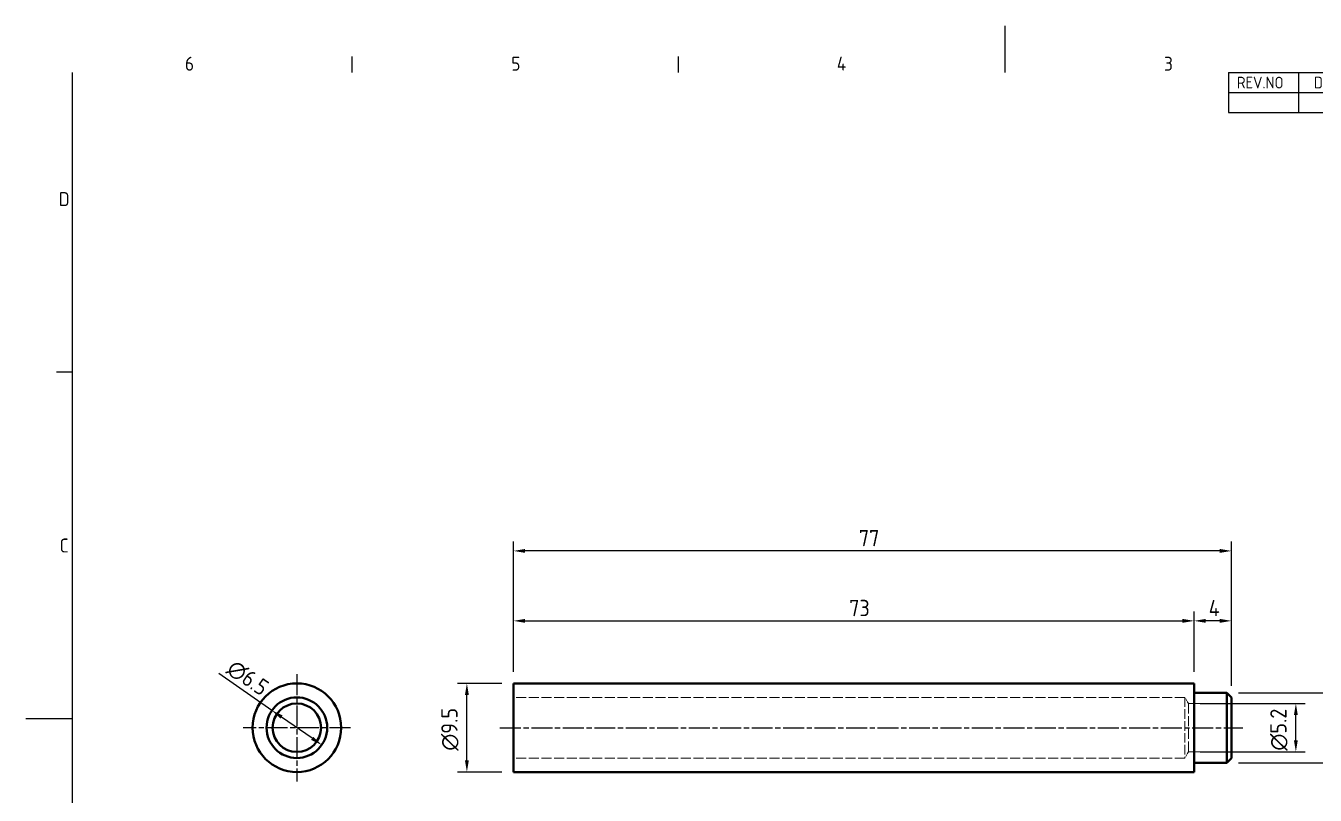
# Model space of a CAD drawing. Header units: millimetres. Extents: x 0 to 210, y 0 to 149.
# Drawn here: x 0 to 138.3, y 66 to 148.5 of the extents above; entities that cross this region are included whole.
import ezdxf

# ---------------------------------------------------------------- set-up
doc = ezdxf.new("R2010")
doc.units = ezdxf.units.MM
doc.header["$LTSCALE"] = 0.5
doc.linetypes.add('CHAIN', pattern=[0.35429999999999995, 0.2362, -0.0295, 0.0591, -0.0295])
doc.linetypes.add('DASHED', pattern=[0.2067, 0.1654, -0.0413])
doc.layers.get('0').update_dxf_attribs({"color": 3, "lineweight": 25})
for name, color, linetype, lineweight in [('가려진 것(ISO)', 2, 'DASHED', 18), ('가시적인 것(ISO)', 3, 'Continuous', 40), ('경계(ISO)', 7, 'Continuous', 25), ('기호(ISO)', 5, 'Continuous', 25), ('중심 표식(ISO)', 1, 'Continuous', 25), ('중심선(ISO)', 1, 'Continuous', 25), ('치수(ISO)', 2, 'Continuous', 25)]:
    doc.layers.add(name, color=color, linetype=linetype, lineweight=lineweight)
doc.styles.add('ISO ProportionalPSTEK', font='isocp.shx')
doc.styles.add('문자 텍스트_PSTEK_POSCO', font='isocp.shx')
doc.styles.add('치수 텍스트_PSTEK_POSCO', font='isocp.shx')
doc.dimstyles.new('치수_PSTEK_POSCO', dxfattribs={"dimscale": 0.5, "dimtxt": 3.5, "dimasz": 2.5, "dimexe": 2, "dimexo": 2.5, "dimgap": 1, "dimtad": 1, "dimrnd": 1e-08, "dimdsep": 46, "dimtxsty": '치수 텍스트_PSTEK_POSCO', "dimcen": 0.09, "dimdle": 10, "dimclrd": 7, "dimclre": 7, "dimclrt": 2, "dimadec": 1, "dimazin": 2, "dimtfac": 1, "dimtmove": 0, "dimatfit": 3, "dimfxl": 0, "dimtolj": 1, "dimlwd": -1, "dimlwe": -1, "dimarcsym": 0})

# ---------------------------------------------------------------- blocks, each defined once
blk = doc.blocks.new('경계 Default Border')
at = {"layer": '경계(ISO)'}
for p, q in [((70, 287.0000076293945), (70, 290.4000091552734)), ((140, 287.0000076293945), (140, 290.4000091552734)), ((10, 222.7499961853027), (6.599999666213989, 222.7499961853027))]:
    blk.add_line(p, q, dxfattribs=at)
at = {"layer": '경계(ISO)', "flags": 128}
for points in [[(210, 297.0000076293945), (210, 287.0000076293945)], [(10, 10), (10, 287.0000076293945)], [(0, 148.5000038146973), (10, 148.5000038146973)]]:
    blk.add_lwpolyline(points, dxfattribs=at)
at = {"layer": '경계(ISO)', "color": 2, "char_height": 3.00000011920929, "attachment_point": 7, "style": '문자 텍스트_PSTEK_POSCO'}
for s, insert in [('6', (34.14453946055966, 287.3713945155963)), ('5', (104.1445394605597, 287.3713945155963)), ('4', (173.9734701308116, 287.4)), ('3', (244.1685395229535, 287.3713945155963)), ('D', (7.078270083685684, 258.3463944559917)), ('C', (7.244539400955009, 184.0963944559917))]:
    blk.add_mtext(s, dxfattribs=dict(at, insert=insert))
blk = doc.blocks.new('리비전 내역')
at = {"layer": '기호(ISO)'}
for p, q in [((258, 287.0000076293945), (410, 287.0000076293945)), ((258, 287.0000076293945), (258, 282.7200076293945)), ((273, 287.0000076293945), (273, 282.7200076293945)), ((288, 287.0000076293945), (288, 282.7200076293945)), ((365, 287.0000076293945), (365, 282.7200076293945)), ((380, 287.0000076293945), (380, 282.7200076293945)), ((395, 287.0000076293945), (395, 282.7200076293945)), ((410, 287.0000076293945), (410, 282.7200076293945)), ((258, 282.7200076293945), (410, 282.7200076293945)), ((258, 282.7200076293945), (258, 278.4400076293945)), ((273, 282.7200076293945), (273, 278.4400076293945)), ((288, 282.7200076293945), (288, 278.4400076293945)), ((365, 282.7200076293945), (365, 278.4400076293945)), ((380, 282.7200076293945), (380, 278.4400076293945)), ((395, 282.7200076293945), (395, 278.4400076293945)), ((410, 282.7200076293945), (410, 278.4400076293945)), ((258, 278.4400076293945), (410, 278.4400076293945))]:
    blk.add_line(p, q, dxfattribs=at)
at = {"layer": '기호(ISO)', "color": 2, "char_height": 2.5, "attachment_point": 7, "style": 'ISO ProportionalPSTEK'}
for s, insert in [('REV.NO', (259.7871163682308, 283.5831900503393)), ('DATE', (276.3142317728366, 283.5831900503393)), ('DESCRIPTION OF REVISION', (305.5070204333629, 283.5831900503393)), ('DRA.BY', (366.4757339553204, 283.5831900503393)), ('CH.BY', (382.8642915086117, 283.5831900503393)), ('APP.BY', (396.4777339604404, 283.5831900503393))]:
    blk.add_mtext(s, dxfattribs=dict(at, insert=insert))
blk = doc.blocks.new('*D23')
at = {"layer": 'Defpoints', "color": 0}
for p in [(52.30818649138118, 92.21993588860174), (52.30818649138118, 78.0243129408266), (129.3081864913812, 76.52431294082662)]:
    blk.add_point(p, dxfattribs=at)
at = {"layer": '치수(ISO)', "color": 7}
for p, q in [((52.30818649138118, 79.2743129408266), (52.30818649138118, 93.21993588860174)), ((129.3081864913812, 77.77431294082662), (129.3081864913812, 93.21993588860174)), ((128.0581864913812, 92.21993588860174), (53.55818649138118, 92.21993588860174))]:
    blk.add_line(p, q, dxfattribs=at)
for points in [[(53.55818649138118, 92.42826922193507), (53.55818649138118, 92.01160255526841), (52.30818649138118, 92.21993588860174)], [(128.0581864913812, 92.42826922193507), (128.0581864913812, 92.01160255526841), (129.3081864913812, 92.21993588860174)]]:
    blk.add_solid(points, dxfattribs=at)
at = {"layer": '치수(ISO)', "color": 2, "insert": (89.34568649138117, 93.59493588860174), "char_height": 1.75, "attachment_point": 4, "style": '치수 텍스트_PSTEK_POSCO'}
blk.add_mtext('\\A1;77', dxfattribs=at)
blk = doc.blocks.new('*D24')
at = {"layer": 'Defpoints', "color": 0}
for p in [(125.3081864913812, 84.72322524719793), (52.30818649138118, 78.0243129408266), (125.3081864913812, 78.0243129408266)]:
    blk.add_point(p, dxfattribs=at)
at = {"layer": '치수(ISO)', "color": 7}
for p, q in [((52.30818649138118, 79.2743129408266), (52.30818649138118, 85.72322524719793)), ((53.55818649138118, 84.72322524719793), (124.0581864913812, 84.72322524719793)), ((125.3081864913812, 79.2743129408266), (125.3081864913812, 85.72322524719793))]:
    blk.add_line(p, q, dxfattribs=at)
for points in [[(53.55818649138118, 84.93155858053126), (53.55818649138118, 84.5148919138646), (52.30818649138118, 84.72322524719793)], [(124.0581864913812, 84.93155858053126), (124.0581864913812, 84.5148919138646), (125.3081864913812, 84.72322524719793)]]:
    blk.add_solid(points, dxfattribs=at)
at = {"layer": '치수(ISO)', "color": 2, "insert": (88.30944280467354, 86.09822524719793), "char_height": 1.75, "attachment_point": 4, "style": '치수 텍스트_PSTEK_POSCO'}
blk.add_mtext('\\A1;73', dxfattribs=at)
blk = doc.blocks.new('*D25')
at = {"layer": 'Defpoints', "color": 0}
for p in [(128.8081864913812, 77.0243129408266), (128.8081864913812, 69.5243129408266), (142.9096857841111, 69.5243129408266)]:
    blk.add_point(p, dxfattribs=at)
at = {"layer": '치수(ISO)', "color": 7}
for p, q in [((130.0581864913812, 77.0243129408266), (143.9096857841111, 77.0243129408266)), ((142.9096857841111, 75.7743129408266), (142.9096857841111, 70.7743129408266)), ((130.0581864913812, 69.5243129408266), (143.9096857841111, 69.5243129408266))]:
    blk.add_line(p, q, dxfattribs=at)
for points in [[(142.7013524507778, 75.7743129408266), (143.1180191174445, 75.7743129408266), (142.9096857841111, 77.0243129408266)], [(142.7013524507778, 70.7743129408266), (143.1180191174445, 70.7743129408266), (142.9096857841111, 69.5243129408266)]]:
    blk.add_solid(points, dxfattribs=at)
at = {"layer": '치수(ISO)', "color": 2, "insert": (141.0931615075576, 70.81259627173884), "char_height": 1.75, "attachment_point": 4, "rotation": 90, "style": '치수 텍스트_PSTEK_POSCO'}
blk.add_mtext('\\A1;\\fAIGDT|b0|i0;\\H1.7500;\\ln\\fisocp|b0|i0;\\H1.7500;7.5', dxfattribs=at)
blk = doc.blocks.new('*D26')
at = {"layer": 'Defpoints', "color": 0}
for p in [(125.3081864913812, 84.72322524719793), (125.3081864913812, 78.0243129408266), (129.3081864913812, 76.52431294082662)]:
    blk.add_point(p, dxfattribs=at)
at = {"layer": '치수(ISO)', "color": 7}
for p, q in [((125.3081864913812, 79.2743129408266), (125.3081864913812, 85.72322524719793)), ((128.0581864913812, 84.72322524719793), (126.5581864913812, 84.72322524719793)), ((129.3081864913812, 77.77431294082662), (129.3081864913812, 85.72322524719793))]:
    blk.add_line(p, q, dxfattribs=at)
for points in [[(126.5581864913812, 84.93155858053126), (126.5581864913812, 84.5148919138646), (125.3081864913812, 84.72322524719793)], [(128.0581864913812, 84.93155858053126), (128.0581864913812, 84.5148919138646), (129.3081864913812, 84.72322524719793)]]:
    blk.add_solid(points, dxfattribs=at)
at = {"layer": '치수(ISO)', "color": 2, "insert": (126.8706864913812, 86.09822524719793), "char_height": 1.75, "attachment_point": 4, "style": '치수 텍스트_PSTEK_POSCO'}
blk.add_mtext('\\A1;4', dxfattribs=at)
blk = doc.blocks.new('*D28')
at = {"layer": 'Defpoints', "color": 0}
for p in [(124.6987458937491, 75.87431294082661), (136.2189704225586, 75.87431294082661), (124.6987458937491, 70.67431294082661)]:
    blk.add_point(p, dxfattribs=at)
at = {"layer": '치수(ISO)', "color": 7}
for p, q in [((125.9487458937491, 75.87431294082661), (137.2189704225586, 75.87431294082661)), ((136.2189704225586, 71.92431294082661), (136.2189704225586, 74.62431294082661)), ((125.9487458937491, 70.67431294082661), (137.2189704225586, 70.67431294082661))]:
    blk.add_line(p, q, dxfattribs=at)
for points in [[(136.0106370892252, 74.62431294082661), (136.4273037558919, 74.62431294082661), (136.2189704225586, 75.87431294082661)], [(136.0106370892252, 71.92431294082661), (136.4273037558919, 71.92431294082661), (136.2189704225586, 70.67431294082661)]]:
    blk.add_solid(points, dxfattribs=at)
at = {"layer": '치수(ISO)', "color": 2, "insert": (134.402446146005, 70.81919009224684), "char_height": 1.75, "attachment_point": 4, "rotation": 90, "style": '치수 텍스트_PSTEK_POSCO'}
blk.add_mtext('\\A1;\\fAIGDT|b0|i0;\\H1.7500;\\ln\\fisocp|b0|i0;\\H1.7500;5.2', dxfattribs=at)
blk = doc.blocks.new('*D29')
at = {"layer": 'Defpoints', "color": 0}
for p in [(26.40251669125981, 75.12546329076129), (31.74507876649556, 71.42316259089199)]:
    blk.add_point(p, dxfattribs=at)
at = {"layer": '치수(ISO)', "color": 7}
for p, q in [((26.40251669125981, 75.12546329076129), (20.69502948108868, 79.0806506325535)), ((30.71766298279638, 72.13514349471302), (27.42993247495899, 74.41348238694026))]:
    blk.add_line(p, q, dxfattribs=at)
for points in [[(27.54859595892916, 74.58471835089013), (27.31126899098883, 74.2422464229904), (26.40251669125981, 75.12546329076129)], [(30.83632646676654, 72.30637945866287), (30.59899949882621, 71.96390753076315), (31.74507876649556, 71.42316259089199)]]:
    blk.add_solid(points, dxfattribs=at)
at = {"layer": '치수(ISO)', "color": 2, "insert": (21.88917478877148, 79.9260156330942), "char_height": 1.75, "attachment_point": 4, "rotation": 325.27872769486163, "style": '치수 텍스트_PSTEK_POSCO'}
blk.add_mtext('\\A1;∅6.5', dxfattribs=at)
blk = doc.blocks.new('*D30')
at = {"layer": 'Defpoints', "color": 0}
for p in [(47.30818649138119, 78.0243129408266), (52.30818649138118, 78.0243129408266), (52.30818649138118, 68.52431294082662)]:
    blk.add_point(p, dxfattribs=at)
at = {"layer": '치수(ISO)', "color": 7}
for p, q in [((51.05818649138118, 78.0243129408266), (46.30818649138119, 78.0243129408266)), ((47.30818649138119, 69.77431294082662), (47.30818649138119, 76.7743129408266)), ((51.05818649138118, 68.52431294082662), (46.30818649138119, 68.52431294082662))]:
    blk.add_line(p, q, dxfattribs=at)
for points in [[(47.09985315804785, 76.7743129408266), (47.51651982471452, 76.7743129408266), (47.30818649138119, 78.0243129408266)], [(47.09985315804785, 69.77431294082662), (47.51651982471452, 69.77431294082662), (47.30818649138119, 68.52431294082662)]]:
    blk.add_solid(points, dxfattribs=at)
at = {"layer": '치수(ISO)', "color": 2, "insert": (45.49166221482764, 70.81259627173884), "char_height": 1.75, "attachment_point": 4, "rotation": 90, "style": '치수 텍스트_PSTEK_POSCO'}
blk.add_mtext('\\A1;\\fAIGDT|b0|i0;\\H1.7500;\\ln\\fisocp|b0|i0;\\H1.7500;9.5', dxfattribs=at)

msp = doc.modelspace()

# ---------------------------------------------------------------- linework, layer by layer
at = {"layer": '가려진 것(ISO)', "ltscale": 13.14456272125244}
for p, q in [((124.3081864913812, 76.52431294082662), (52.30818649138118, 76.52431294082662)), ((124.3081864913812, 70.0243129408266), (52.30818649138118, 70.0243129408266))]:
    msp.add_line(p, q, dxfattribs=at)
at = {"layer": '가려진 것(ISO)', "ltscale": 12.34902763366699}
msp.add_line((124.3081864913812, 76.52431294082662), (124.3081864913812, 70.0243129408266), dxfattribs=at)
at = {"layer": '가려진 것(ISO)', "ltscale": 2.888607501983643}
for p, q in [((124.6987458937491, 75.87431294082661), (124.3081864913812, 76.52431294082662)), ((124.6987458937491, 70.67431294082661), (124.3081864913812, 70.0243129408266))]:
    msp.add_line(p, q, dxfattribs=at)
at = {"layer": '가려진 것(ISO)', "ltscale": 13.17229652404785}
msp.add_line((124.6987458937491, 75.87431294082661), (124.6987458937491, 70.67431294082661), dxfattribs=at)
at = {"layer": '가려진 것(ISO)', "ltscale": 14.86676502227783}
for p, q in [((124.6987458937491, 75.87431294082661), (129.3081864913812, 75.87431294082661)), ((124.6987458937491, 70.67431294082661), (129.3081864913812, 70.67431294082661))]:
    msp.add_line(p, q, dxfattribs=at)
at = {"layer": '가시적인 것(ISO)'}
for p, q in [((52.30818649138118, 78.02431294082662), (52.30818649138118, 68.5243129408266)), ((52.30818649138118, 78.0243129408266), (125.3081864913812, 78.0243129408266)), ((125.3081864913812, 68.52431294082662), (125.3081864913812, 78.0243129408266)), ((125.3081864913812, 77.0243129408266), (128.8081864913812, 77.0243129408266)), ((128.8081864913812, 69.5243129408266), (128.8081864913812, 77.0243129408266)), ((129.3081864913812, 76.52431294082662), (128.8081864913812, 77.0243129408266)), ((129.3081864913812, 76.52431294082662), (129.3081864913812, 70.0243129408266)), ((125.3081864913812, 69.5243129408266), (128.8081864913812, 69.5243129408266)), ((129.3081864913812, 70.0243129408266), (128.8081864913812, 69.52431294082662)), ((52.30818649138118, 68.52431294082662), (125.3081864913812, 68.52431294082662))]:
    msp.add_line(p, q, dxfattribs=at)
for centre, radius in [((29.07379772887768, 73.2743129408266), 4.750000000000001), ((29.07379772887768, 73.2743129408266), 3.25), ((29.07379772889915, 73.2743129408266), 2.6)]:
    msp.add_circle(centre, radius, dxfattribs=at)
at = {"layer": '중심 표식(ISO)', "linetype": 'CHAIN', "ltscale": 19.05165100097656}
for p, q in [((29.07379772887768, 79.02431294082662), (29.07379772887768, 67.5243129408266)), ((34.82379772887768, 73.2743129408266), (23.32379772887768, 73.2743129408266))]:
    msp.add_line(p, q, dxfattribs=at)
at = {"layer": '중심선(ISO)', "linetype": 'CHAIN', "ltscale": 19.05165100097656}
msp.add_line((50.85323744246602, 73.2743129408266), (130.5482128317755, 73.2743129408266), dxfattribs=at)

# ---------------------------------------------------------------- block references
at = {"xscale": 0.5, "yscale": 0.5, "zscale": 0.5}
msp.add_blockref('경계 Default Border', (0, 0), dxfattribs=at)
at = {"layer": '기호(ISO)', "xscale": 0.5, "yscale": 0.5, "zscale": 0.5}
msp.add_blockref('리비전 내역', (0, 0), dxfattribs=at)

# ---------------------------------------------------------------- dimensions: what is measured, and where the dimension line sits
at = {"layer": '치수(ISO)', "color": 7}
for base, p1, p2, picture, middle in [((52.30818649138118, 92.21993588860174), (129.3081864913812, 76.52431294082662), (52.30818649138118, 78.0243129408266), '*D23', (90.30818649138118, 92.21993588860174)), ((125.3081864913812, 84.72322524719793), (52.30818649138118, 78.0243129408266), (125.3081864913812, 78.0243129408266), '*D24', (89.30818649138118, 84.72322524719793)), ((125.3081864913812, 84.72322524719793), (129.3081864913812, 76.52431294082662), (125.3081864913812, 78.0243129408266), '*D26', (127.3081864913812, 84.72322524719793))]:
    dim = msp.add_linear_dim(base=base, p1=p1, p2=p2, angle=180, dimstyle='치수_PSTEK_POSCO', override={"dimdec": 2, "dimtp": 0, "dimtm": -0, "dimtdec": 2, "dimtofl": 0, "dimatfit": 1}, dxfattribs=at)
    dim.commit()
    dim.dimension.update_dxf_attribs({"geometry": picture, "text_midpoint": middle, "dimtype": 160})
dim = msp.add_diameter_dim_2p(p1=(31.74507876649556, 71.42316259089199), p2=(26.40251669125981, 75.12546329076129), dimstyle='치수_PSTEK_POSCO', override={"dimdec": 2, "dimlfac": 1.000000000000002, "dimtp": 0, "dimtm": -0, "dimtdec": 2, "dimatfit": 2}, dxfattribs=at)
dim.commit()
dim.dimension.update_dxf_attribs({"geometry": '*D29', "text_midpoint": (22.78992507495035, 77.62892516561733), "dimtype": 163})
for base, p1, p2, picture, middle in [((47.30818649138119, 78.0243129408266), (52.30818649138118, 68.52431294082662), (52.30818649138118, 78.0243129408266), '*D30', (47.30818649138118, 73.2743129408266)), ((142.9096857841111, 69.5243129408266), (128.8081864913812, 77.0243129408266), (128.8081864913812, 69.5243129408266), '*D25', (142.9096857841111, 73.2743129408266)), ((136.2189704225586, 75.87431294082661), (124.6987458937491, 70.67431294082661), (124.6987458937491, 75.87431294082661), '*D28', (136.2189704225585, 73.27431294082662))]:
    dim = msp.add_linear_dim(base=base, p1=p1, p2=p2, angle=90, text='\\fAIGDT|b0|i0;\\H1.7500;\\ln\\fisocp|b0|i0;\\H1.7500;<>', dimstyle='치수_PSTEK_POSCO', override={"dimdec": 2, "dimtp": 0, "dimtm": -0, "dimtdec": 2, "dimtofl": 0, "dimatfit": 1}, dxfattribs=at)
    dim.commit()
    dim.dimension.update_dxf_attribs({"geometry": picture, "text_midpoint": middle, "dimtype": 160})

doc.saveas('drawing.dxf')
